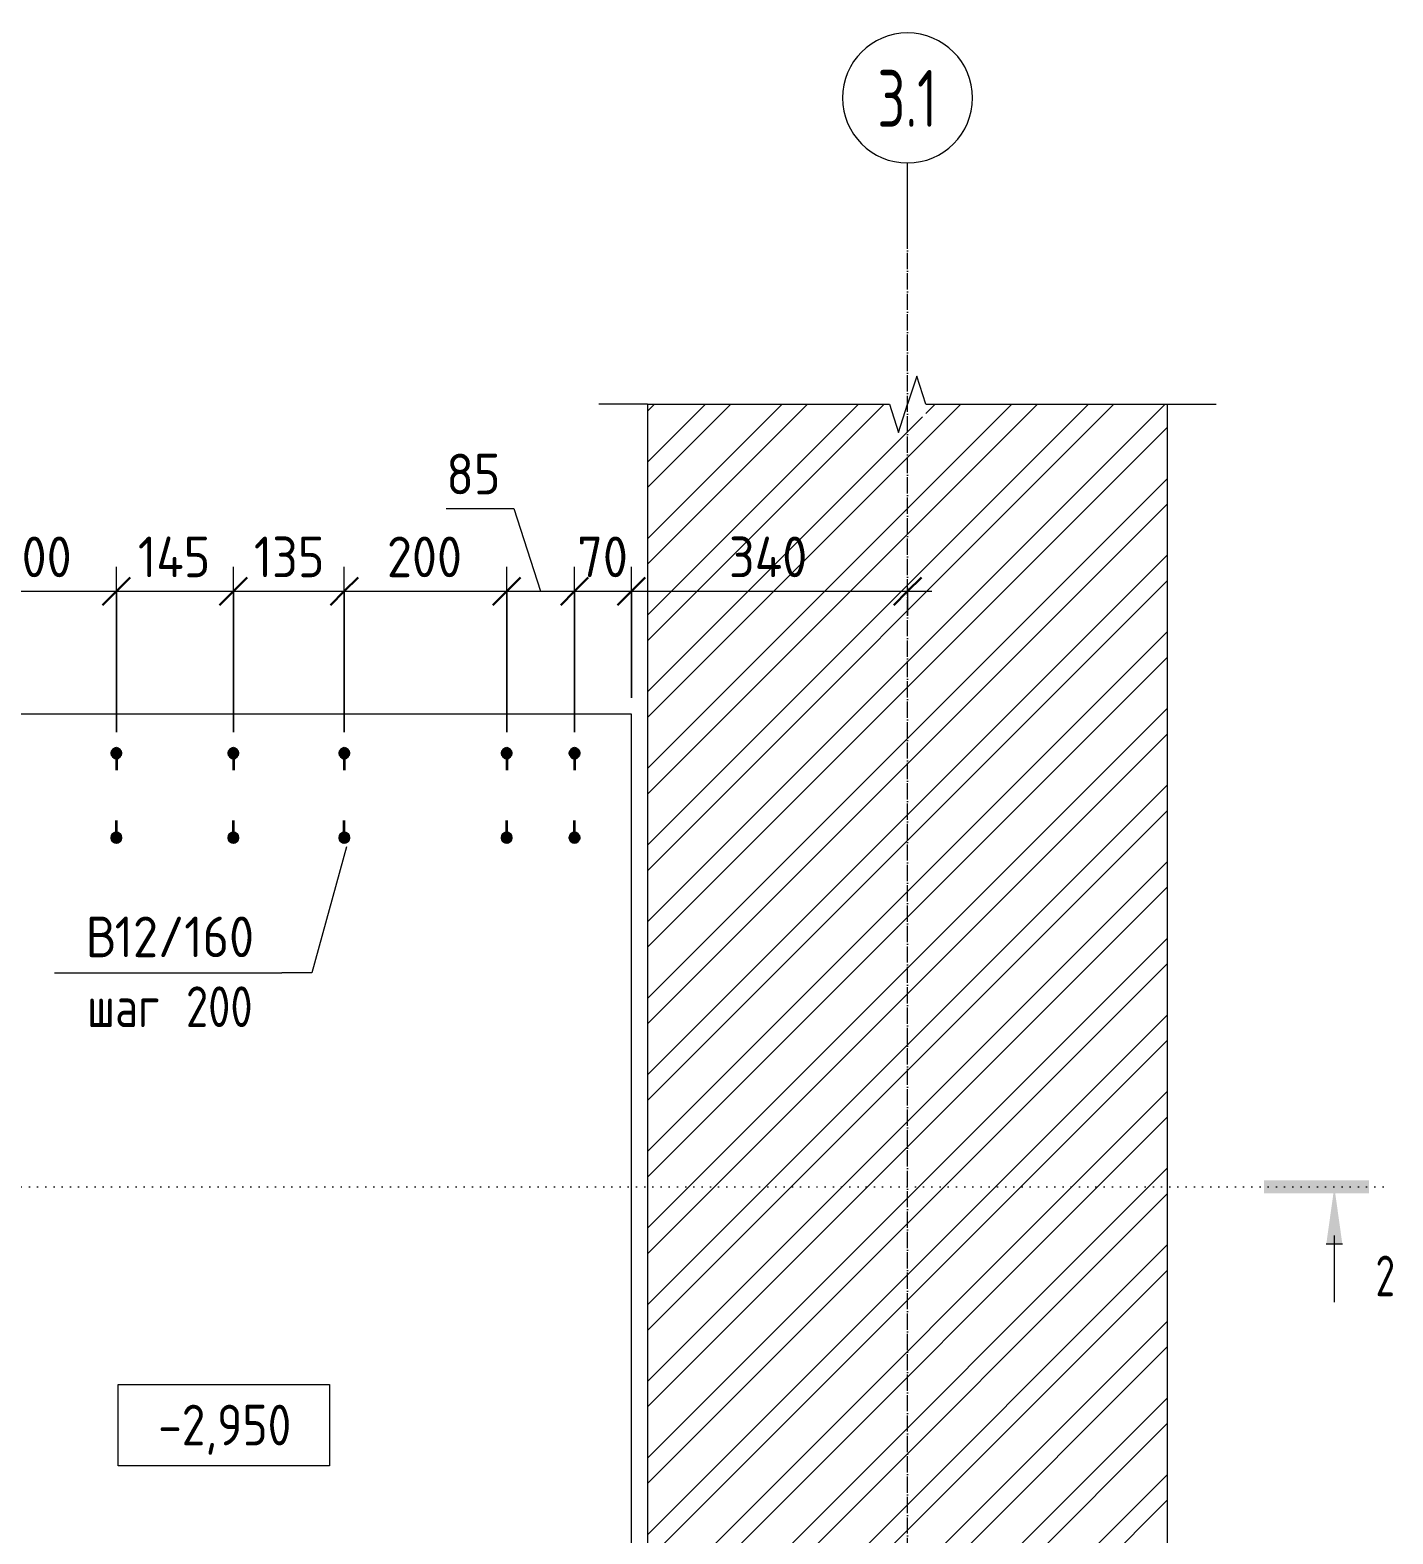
# Model space of a CAD drawing. Header units: millimetres. Extents: x -2461 to 50011, y -6221 to 38236.
# Drawn here: x 31762 to 33440, y 33501 to 35352 of the extents above; entities that cross this region are included whole.
import ezdxf

# ---------------------------------------------------------------- set-up
doc = ezdxf.new("R2010")
doc.units = ezdxf.units.MM
doc.linetypes.add('02 Штрихпунктирная _20 мм_', pattern=[25, 20, -2.5, 0, -2.5])
doc.linetypes.add('04 Пунктир 10мм', pattern=[10, 0, -10])
for name, color, linetype, lineweight in [('AA_Dim', 7, 'Continuous', 9), ('AA_Dim-20', 7, 'Continuous', 9), ('AA_Oformlenie', 7, 'Continuous', 9), ('AA_Razrez', 7, 'Continuous', 9), ('AA_Vinoska', 7, 'Continuous', 9), ('AA_Visotnaya otmetka', 7, 'Continuous', 9), ('AF_Stena', 7, 'Continuous', 18), ('AF_Stena_Опалубка', 253, 'Continuous', 18), ('KR_Armatura', 7, 'Continuous', 20), ('KR_Armatura_Tonkie', 7, 'Continuous', 20), ('KR_Fundament', 7, 'Continuous', 18), ('Оси', 7, 'Continuous', 9)]:
    doc.layers.add(name, color=color, linetype=linetype, lineweight=lineweight)
doc.styles.add('ISOCPEUR_5', font='isocpeur.ttf', dxfattribs={"width": 0.7, "height": 70})
doc.styles.add('ISOCPEUR_6', font='isocpeur.ttf', dxfattribs={"width": 0.7, "height": 50})
doc.styles.add('ISOCPEUR_7', font='isocpeur.ttf', dxfattribs={"width": 0.85, "height": 50})
doc.styles.add('ISOCPEUR_8', font='isocpeur.ttf', dxfattribs={"width": 0.9, "height": 50})
doc.styles.add('ISOCPEUR_9', font='isocpeur.ttf', dxfattribs={"width": 0.8, "height": 50})
doc.dimstyles.new('05_Округл_5мм__прозр_', dxfattribs={"dimscale": 304.8, "dimtxt": 49.799059, "dimasz": 0.111549, "dimexe": 0.098425, "dimexo": 0.065617, "dimgap": 0.006562, "dimtad": 1, "dimdec": 0, "dimrnd": 5, "dimdsep": 46, "dimtxsty": 'ISOCPEUR_8', "dimblk1": 'OBLIQUE', "dimblk2": 'OBLIQUE', "dimsah": 1, "dimcen": 0.09, "dimdle": 0.098425, "dimazin": 0, "dimtfac": 1, "dimtdec": 4, "dimtix": 1, "dimtmove": 0, "dimatfit": 3, "dimfxl": 1, "dimtvp": 1, "dimtolj": 1, "dimtzin": 0, "dimlwd": 18, "dimlwe": 18, "dimarcsym": 2})
doc.dimstyles.new('05_Округл_5мм__прозр__1', dxfattribs={"dimscale": 304.8, "dimtxt": 49.799059, "dimasz": 0.111549, "dimexe": 0.098425, "dimexo": 0.065617, "dimgap": 0.006562, "dimtad": 1, "dimdec": 0, "dimrnd": 5, "dimdsep": 46, "dimtxsty": 'ISOCPEUR_8', "dimblk1": 'OBLIQUE', "dimblk2": 'OBLIQUE', "dimsah": 1, "dimcen": 0.09, "dimdle": 0.098425, "dimazin": 0, "dimtfac": 1, "dimtdec": 4, "dimtix": 1, "dimtmove": 1, "dimatfit": 3, "dimfxl": 1, "dimtvp": 1, "dimtolj": 1, "dimtzin": 0, "dimlwd": 18, "dimlwe": 18, "dimarcsym": 2})

# ---------------------------------------------------------------- blocks, each defined once
blk = doc.blocks.new('265_Выпуск П одной длины _НесАрм_РабПлоск_ - В1 _d12_ t250-4071037-Схема расположения арматурных выпусков вундаментной плиты в_о 3_1-Б_1')
at = {"layer": 'KR_Armatura_Tonkie', "lineweight": 35}
for points in [[(-12, 0), (-11.8, -1.6), (-11.2, -3), (-10.2, -4.2), (-9, -5.2), (-7.6, -5.8), (-6, -6), (-4.4, -5.8), (-3, -5.2), (-1.8, -4.2), (-0.8, -3), (-0.2, -1.6), (0, 0), (-0.2, 1.6), (-0.8, 3), (-1.8, 4.2), (-3, 5.2), (-4.4, 5.8), (-6, 6), (-7.6, 5.8), (-9, 5.2), (-10.2, 4.2), (-11.2, 3), (-11.8, 1.6)], [(92, 0), (92.2, -1.6), (92.8, -3), (93.8, -4.2), (95, -5.2), (96.4, -5.8), (98, -6), (99.6, -5.8), (101, -5.2), (102.2, -4.2), (103.2, -3), (103.8, -1.6), (104, 0), (103.8, 1.6), (103.2, 3), (102.2, 4.2), (100.6, 5.4), (99.6, 5.8), (98, 6), (96.4, 5.8), (95, 5.2), (93.8, 4.2), (92.8, 3), (92.2, 1.6)]]:
    blk.add_hatch(color=256, dxfattribs=at).paths.add_polyline_path(points)
at = {"layer": 'KR_Armatura'}
for centre in [(-6, 0), (98, 0)]:
    blk.add_circle(centre, 6, dxfattribs=at)
at = {"layer": 'KR_Armatura_Tonkie', "lineweight": 35}
for p, q in [((0, 0), (15, 0)), ((92, 0), (77, 0))]:
    blk.add_line(p, q, dxfattribs=at)
for centre, start, end in [((-6, 0), 360, 180), ((-6, 0), 180, 360), ((98, 0), 360, 180), ((98, 0), 180, 360)]:
    blk.add_arc(centre, 6, start, end, dxfattribs=at)
blk = doc.blocks.new('011_ЛинияОбрыва _ЭлУзла_Линия_ - Тип 1-4027516-Схема расположения арматурных выпусков вундаментной плиты в_о 3_1-Б_1')
at = {"layer": 'AA_Oformlenie'}
for p, q in [((0, 0), (298, 0)), ((342.5, 0), (640, 0))]:
    blk.add_line(p, q, dxfattribs=at)
blk = doc.blocks.new('Ось сетки - d_4мм-2765513-Схема расположения арматурных выпусков вундаментной плиты в_о 3_1-Б_1')
at = {"layer": 'Оси'}
for start, end in [(360, 180), (360, 180), (180, 360), (180, 360)]:
    blk.add_arc((0, 0), 4, start, end, dxfattribs=at)
blk = doc.blocks.new('Разрез - Номер узла_ сзади-394133-Схема расположения арматурных выпусков вундаментной плиты в_о 3_1-Б_1')
at = {"layer": 'AA_Razrez'}
for points in [[(7.329, 0.404), (7.329, -0.394), (0.873, -0.394), (0.873, 0.404)], [(3.497, -3.533), (2.503, -3.533), (3, 0)]]:
    blk.add_hatch(color=256, dxfattribs=at).paths.add_polyline_path(points)
for p, q in [((2.503, -3.533), (3.497, -3.533)), ((3, -3), (3, -7.096))]:
    blk.add_line(p, q, dxfattribs=at)
blk = doc.blocks.new('Высотные отметки - Рамка вверх-400294-Схема расположения арматурных выпусков вундаментной плиты в_о 3_1-Б_1')
at = {"layer": 'AA_Vinoska'}
for p, q in [((-13, 0), (-13, 5)), ((-13, 5), (0, 5)), ((0, 5), (0, 0)), ((0, 0), (-13, 0))]:
    blk.add_line(p, q, dxfattribs=at)
blk = doc.blocks.new('DIMBLOCK40-Схема расположения арматурных выпусков вундаментной плиты в_о 3_1-Б_1')
at = {"layer": 'AA_Dim-20', "lineweight": 18}
for p, q in [((31668.2, 34488), (31668.2, 34691.3)), ((31868.2, 34488), (31868.2, 34691.3)), ((31668.2, 34661.3), (31868.2, 34661.3)), ((31668.2, 34661.3), (31668.2, 34488)), ((31868.2, 34661.3), (31868.2, 34488))]:
    blk.add_line(p, q, dxfattribs=at)
at = {"layer": 'AA_Dim-20', "lineweight": 30}
for p, q in [((31668.2, 34661.3), (31685.2, 34678.3)), ((31868.2, 34661.3), (31885.2, 34678.3)), ((31668.2, 34661.3), (31651.2, 34644.3)), ((31868.2, 34661.3), (31851.2, 34644.3))]:
    blk.add_line(p, q, dxfattribs=at)
at = {"layer": 'AA_Dim-20', "color": 0, "lineweight": 18, "insert": (31720.8, 34728.6), "char_height": 50, "width": 113.772, "attachment_point": 1, "line_spacing_factor": 1.149209, "style": 'ISOCPEUR_8'}
blk.add_mtext('200', dxfattribs=at)
blk = doc.blocks.new('_Oblique')
at = {"color": 0, "linetype": 'ByBlock', "lineweight": -2}
blk.add_line((-0.5, -0.5), (0.5, 0.5), dxfattribs=at)
blk = doc.blocks.new('DIMBLOCK41-Схема расположения арматурных выпусков вундаментной плиты в_о 3_1-Б_1')
at = {"layer": 'AA_Dim-20', "lineweight": 18}
for p, q in [((31868.2, 34488), (31868.2, 34691.3)), ((32012.2, 34488), (32012.2, 34691.3)), ((31868.2, 34661.3), (32012.2, 34661.3)), ((31868.2, 34661.3), (31868.2, 34488)), ((32012.2, 34661.3), (32012.2, 34488))]:
    blk.add_line(p, q, dxfattribs=at)
at = {"layer": 'AA_Dim-20', "lineweight": 30}
for p, q in [((31868.2, 34661.3), (31885.2, 34678.3)), ((32012.2, 34661.3), (32029.2, 34678.3)), ((31868.2, 34661.3), (31851.2, 34644.3)), ((32012.2, 34661.3), (31995.2, 34644.3))]:
    blk.add_line(p, q, dxfattribs=at)
at = {"layer": 'AA_Dim-20', "color": 0, "lineweight": 18, "insert": (31894.7, 34728.6), "char_height": 50, "width": 109.175, "attachment_point": 1, "line_spacing_factor": 1.149209, "style": 'ISOCPEUR_8'}
blk.add_mtext('145', dxfattribs=at)
blk = doc.blocks.new('DIMBLOCK42-Схема расположения арматурных выпусков вундаментной плиты в_о 3_1-Б_1')
at = {"layer": 'AA_Dim-20', "lineweight": 18}
for p, q in [((32012.2, 34488), (32012.2, 34691.3)), ((32148.7, 34488), (32148.7, 34691.3)), ((32012.2, 34661.3), (32148.7, 34661.3)), ((32012.2, 34661.3), (32012.2, 34488)), ((32148.7, 34661.3), (32148.7, 34488))]:
    blk.add_line(p, q, dxfattribs=at)
at = {"layer": 'AA_Dim-20', "lineweight": 30}
for p, q in [((32012.2, 34661.3), (32029.2, 34678.3)), ((32148.7, 34661.3), (32165.7, 34678.3)), ((32012.2, 34661.3), (31995.2, 34644.3)), ((32148.7, 34661.3), (32131.7, 34644.3))]:
    blk.add_line(p, q, dxfattribs=at)
at = {"layer": 'AA_Dim-20', "color": 0, "lineweight": 18, "insert": (32037.4, 34728.6), "char_height": 50, "width": 103.429, "attachment_point": 1, "line_spacing_factor": 1.149209, "style": 'ISOCPEUR_8'}
blk.add_mtext('135', dxfattribs=at)
blk = doc.blocks.new('DIMBLOCK43-Схема расположения арматурных выпусков вундаментной плиты в_о 3_1-Б_1')
at = {"layer": 'AA_Dim-20', "lineweight": 18}
for p, q in [((32148.7, 34488), (32148.7, 34691.3)), ((32348.7, 34488), (32348.7, 34691.3)), ((32148.7, 34661.3), (32348.7, 34661.3)), ((32148.7, 34661.3), (32148.7, 34488)), ((32348.7, 34661.3), (32348.7, 34488))]:
    blk.add_line(p, q, dxfattribs=at)
at = {"layer": 'AA_Dim-20', "lineweight": 30}
for p, q in [((32148.7, 34661.3), (32165.7, 34678.3)), ((32348.7, 34661.3), (32365.7, 34678.3)), ((32148.7, 34661.3), (32131.7, 34644.3)), ((32348.7, 34661.3), (32331.7, 34644.3))]:
    blk.add_line(p, q, dxfattribs=at)
at = {"layer": 'AA_Dim-20', "color": 0, "lineweight": 18, "insert": (32201.3, 34728.6), "char_height": 50, "width": 113.772, "attachment_point": 1, "line_spacing_factor": 1.149209, "style": 'ISOCPEUR_8'}
blk.add_mtext('200', dxfattribs=at)
blk = doc.blocks.new('DIMBLOCK44-Схема расположения арматурных выпусков вундаментной плиты в_о 3_1-Б_1')
at = {"layer": 'AA_Dim-20', "lineweight": 18}
for p, q in [((32274.3, 34763.3), (32357.5, 34763.3)), ((32357.5, 34763.3), (32390.4, 34661.3)), ((32348.7, 34488), (32348.7, 34691.3)), ((32432.2, 34488), (32432.2, 34691.3)), ((32348.7, 34661.3), (32432.2, 34661.3)), ((32348.7, 34661.3), (32348.7, 34488)), ((32432.2, 34661.3), (32432.2, 34488))]:
    blk.add_line(p, q, dxfattribs=at)
at = {"layer": 'AA_Dim-20', "lineweight": 30}
for p, q in [((32348.7, 34661.3), (32365.7, 34678.3)), ((32432.2, 34661.3), (32449.2, 34678.3)), ((32348.7, 34661.3), (32331.7, 34644.3)), ((32432.2, 34661.3), (32415.2, 34644.3))]:
    blk.add_line(p, q, dxfattribs=at)
at = {"layer": 'AA_Dim-20', "color": 0, "lineweight": 18, "insert": (32274.3, 34830.6), "char_height": 50, "width": 75.848, "attachment_point": 1, "line_spacing_factor": 1.149209, "style": 'ISOCPEUR_8'}
blk.add_mtext('85', dxfattribs=at)
blk = doc.blocks.new('DIMBLOCK45-Схема расположения арматурных выпусков вундаментной плиты в_о 3_1-Б_1')
at = {"layer": 'AA_Dim-20', "lineweight": 18}
for p, q in [((32432.2, 34488), (32432.2, 34691.3)), ((32502.2, 34530), (32502.2, 34691.3)), ((32432.2, 34661.3), (32502.2, 34661.3)), ((32432.2, 34661.3), (32432.2, 34488)), ((32502.2, 34661.3), (32502.2, 34530))]:
    blk.add_line(p, q, dxfattribs=at)
at = {"layer": 'AA_Dim-20', "lineweight": 30}
for p, q in [((32432.2, 34661.3), (32449.2, 34678.3)), ((32502.2, 34661.3), (32519.2, 34678.3)), ((32432.2, 34661.3), (32415.2, 34644.3)), ((32502.2, 34661.3), (32485.2, 34644.3))]:
    blk.add_line(p, q, dxfattribs=at)
at = {"layer": 'AA_Dim-20', "color": 0, "lineweight": 18, "insert": (32435.6, 34728.6), "char_height": 50, "width": 75.848, "attachment_point": 1, "line_spacing_factor": 1.149209, "style": 'ISOCPEUR_8'}
blk.add_mtext('70', dxfattribs=at)
blk = doc.blocks.new('DIMBLOCK46-Схема расположения арматурных выпусков вундаментной плиты в_о 3_1-Б_1')
at = {"layer": 'AA_Dim-20', "lineweight": 18}
for p, q in [((32502.2, 34530), (32502.2, 34691.3)), ((32502.2, 34661.3), (32872.2, 34661.3)), ((32502.2, 34661.3), (32502.2, 34530)), ((32842.2, 34665.4), (32842.2, 34631.3)), ((32842.2, 34661.3), (32842.2, 34665.4))]:
    blk.add_line(p, q, dxfattribs=at)
at = {"layer": 'AA_Dim-20', "lineweight": 30}
for p, q in [((32502.2, 34661.3), (32519.2, 34678.3)), ((32842.2, 34661.3), (32859.2, 34678.3)), ((32502.2, 34661.3), (32485.2, 34644.3)), ((32842.2, 34661.3), (32825.2, 34644.3))]:
    blk.add_line(p, q, dxfattribs=at)
at = {"layer": 'AA_Dim-20', "color": 0, "lineweight": 18, "insert": (32622.4, 34728.6), "char_height": 50, "width": 119.518, "attachment_point": 1, "line_spacing_factor": 1.149209, "style": 'ISOCPEUR_8'}
blk.add_mtext('340', dxfattribs=at)
blk = doc.blocks.new('042_М_Арматуры - Диам длина поз _ Комментарий-3662934-Схема расположения арматурных выпусков вундаментной плиты в_о 3_1-Б_1')
at = {"layer": 'AA_Vinoska'}
blk.add_line((-7, 0), (7, 0), dxfattribs=at)

msp = doc.modelspace()

# ---------------------------------------------------------------- hatches: boundary and pattern name
at = {"layer": 'AF_Stena', "lineweight": 9}
h = msp.add_hatch(dxfattribs=at)
h.set_pattern_fill('FP_13', color=256, style=0, pattern_type=2)
h.set_pattern_definition([(45, (29101.373, 0), (-47.14634, 47.14634), []), (45, (29132.804, 0), (-47.14634, 47.14634), [])])
h.paths.add_polyline_path([(32522.1965, 31736.9862), (32820.1965, 31736.9862), (32831.1965, 31771.6272), (32842.1965, 31736.9862), (32842.1965, 31752.6872), (32864.72, 31752.6872), (32864.72, 31736.9862), (33162.1965, 31736.9862), (33162.1965, 34891.5133), (32864.72, 34891.5133), (32864.72, 34875.8122), (32842.1965, 34875.8122), (32842.1965, 34891.5133), (32831.1965, 34856.8723), (32820.1965, 34891.5133), (32522.1965, 34891.5133), (32522.1965, 31907.0496)])

# ---------------------------------------------------------------- linework, layer by layer
at = {"layer": 'AA_Razrez', "linetype": '04 Пунктир 10мм'}
msp.add_line((33427.6352, 33928.2023), (30446.2399, 33928.2023), dxfattribs=at)
at = {"layer": 'AA_Vinoska'}
for p, q in [((32853.4583, 34926.1734), (32842.1965, 34891.5133)), ((32864.72, 34891.5133), (32853.4583, 34926.1734)), ((32522.1965, 34891.5133), (32462.1965, 34891.5133)), ((32820.1965, 34891.5133), (32831.1965, 34856.8723)), ((32831.1965, 34856.8723), (32842.1965, 34891.5133)), ((33162.1965, 34891.5133), (33222.1965, 34891.5133)), ((32151.3634, 34346.9239), (32108.9083, 34191.8702)), ((32108.9083, 34191.8702), (32071.9907, 34191.8702))]:
    msp.add_line(p, q, dxfattribs=at)
at = {"layer": 'AA_Visotnaya otmetka'}
msp.add_line((32130.3609, 33584.8177), (32130.3609, 33584.8177), dxfattribs=at)
msp.add_line((32130.3609, 33584.8177), (32130.3609, 33584.8177), dxfattribs=at)
at = {"layer": 'AF_Stena_Опалубка', "lineweight": 20}
for p, q in [((32522.1965, 34891.5133), (32522.1965, 31736.9862)), ((33162.1965, 31736.9862), (33162.1965, 34891.5133))]:
    msp.add_line(p, q, dxfattribs=at)
at = {"layer": 'KR_Fundament', "lineweight": 20}
for p, q in [((32502.1965, 34510), (30942.1965, 34510)), ((32502.1965, 32280), (32502.1965, 34510))]:
    msp.add_line(p, q, dxfattribs=at)
at = {"layer": 'Оси'}
msp.add_line((32842.1965, 35088.3938), (32842.1965, 35188.3938), dxfattribs=at)
at = {"layer": 'Оси', "linetype": '02 Штрихпунктирная _20 мм_'}
msp.add_line((32842.1965, 31568.7855), (32842.1965, 35088.3938), dxfattribs=at)

# ---------------------------------------------------------------- block references
at = {"layer": 'AA_Oformlenie'}
msp.add_blockref('011_ЛинияОбрыва _ЭлУзла_Линия_ - Тип 1-4027516-Схема расположения арматурных выпусков вундаментной плиты в_о 3_1-Б_1', (32522.1965, 34891.5133), dxfattribs=at)
at = {"layer": 'AA_Razrez', "extrusion": (0, 0, -1), "xscale": 19.99999999999999, "yscale": 19.99999999999999, "zscale": 19.99999999999999}
msp.add_blockref('Разрез - Номер узла_ сзади-394133-Схема расположения арматурных выпусков вундаментной плиты в_о 3_1-Б_1', (-33427.6352, 33928.2023), dxfattribs=at)
at = {"layer": 'AA_Vinoska', "xscale": 19.99999999999999, "yscale": 19.99999999999999, "zscale": 19.99999999999999}
for name, p in [('042_М_Арматуры - Диам длина поз _ Комментарий-3662934-Схема расположения арматурных выпусков вундаментной плиты в_о 3_1-Б_1', (31931.9907, 34191.8702)), ('Высотные отметки - Рамка вверх-400294-Схема расположения арматурных выпусков вундаментной плиты в_о 3_1-Б_1', (32130.3609, 33584.8177))]:
    msp.add_blockref(name, p, dxfattribs=at)
at = {"layer": 'KR_Armatura_Tonkie', "lineweight": 35, "rotation": 89.99999999999955}
for p in [(31868.1965, 34364), (32012.1965, 34364), (32148.6965, 34364), (32348.6965, 34364), (32432.1965, 34364)]:
    msp.add_blockref('265_Выпуск П одной длины _НесАрм_РабПлоск_ - В1 _d12_ t250-4071037-Схема расположения арматурных выпусков вундаментной плиты в_о 3_1-Б_1', p, dxfattribs=at)
at = {"layer": 'Оси', "xscale": 19.99999999999999, "yscale": 19.99999999999999, "zscale": 19.99999999999999}
msp.add_blockref('Ось сетки - d_4мм-2765513-Схема расположения арматурных выпусков вундаментной плиты в_о 3_1-Б_1', (32842.1965, 35268.3938), dxfattribs=at)

# ---------------------------------------------------------------- texts
at = {"layer": 'AA_Razrez', "insert": (33418.3837, 33843.6406), "char_height": 50, "width": 30.303787, "attachment_point": 1, "style": 'ISOCPEUR_6'}
msp.add_mtext('\\fISOCPEUR|b0|i0|c204|p34|;\\W.7;2', dxfattribs=at)
at = {"layer": 'AA_Vinoska', "char_height": 50, "attachment_point": 1}
for s, insert, width, style in [('\\fISOCPEUR|b0|i0|c204|p34|;\\W.9;В', (31830.3935, 34260.9523), 43.291125, 'ISOCPEUR_8'), ('12/160', (31866.1123, 34260.9523), 210.683475, 'ISOCPEUR_8'), (' 200', (31928.3318, 34174.9712), 133.4008, 'ISOCPEUR_9'), ('шаг', (31832.0235, 34174.9712), 116.7257, 'ISOCPEUR_9')]:
    msp.add_mtext(s, dxfattribs=dict(at, insert=insert, width=width, style=style))
at = {"layer": 'AA_Visotnaya otmetka', "insert": (31919.6917, 33660.1405), "char_height": 50, "width": 193.606012, "attachment_point": 1, "line_spacing_factor": 1.149209, "style": 'ISOCPEUR_7'}
msp.add_mtext('-2,950', dxfattribs=at)
at = {"layer": 'Оси', "insert": (32805.1404, 35302.863), "char_height": 70, "width": 89.789, "attachment_point": 1, "style": 'ISOCPEUR_5'}
msp.add_mtext('3.1', dxfattribs=at)

# ---------------------------------------------------------------- dimensions: what is measured, and where the dimension line sits
at = {"layer": 'AA_Dim', "lineweight": 18}
dim = msp.add_linear_dim(base=(32432.1965335063, 34661.3216246006), p1=(32348.6965335063, 34468), p2=(32432.1965335063, 34468), dimstyle='05_Округл_5мм__прозр__1', override={"dimpost": '<>', "dimfxl": 83.5}, dxfattribs=at)
dim.commit()
dim.dimension.update_dxf_attribs({"geometry": 'DIMBLOCK44-Схема расположения арматурных выпусков вундаментной плиты в_о 3_1-Б_1', "text_midpoint": (32312.1964537526, 34797.3110785874), "dimtype": 160})
for base, p1, p2, override, picture, middle in [((31868.1965, 34661.3216), (31668.1965, 34468), (31868.1965, 34468), {"dimpost": '<>', "dimfxl": 200}, 'DIMBLOCK40-Схема расположения арматурных выпусков вундаментной плиты в_о 3_1-Б_1', (31768.1965, 34688.3216)), ((32012.1965, 34661.3216), (31868.1965, 34468), (32012.1965, 34468), {"dimpost": '<>', "dimfxl": 144}, 'DIMBLOCK41-Схема расположения арматурных выпусков вундаментной плиты в_о 3_1-Б_1', (31940.1965, 34688.3216)), ((32148.6965335063, 34661.3216246006), (32012.1965335063, 34468), (32148.6965335063, 34468), {"dimpost": '<>', "dimfxl": 136.5}, 'DIMBLOCK42-Схема расположения арматурных выпусков вундаментной плиты в_о 3_1-Б_1', (32080.4465335063, 34688.3216246006)), ((32348.6965, 34661.3216), (32148.6965, 34468), (32348.6965, 34468), {"dimpost": '<>', "dimfxl": 200}, 'DIMBLOCK43-Схема расположения арматурных выпусков вундаментной плиты в_о 3_1-Б_1', (32248.6965, 34688.3216)), ((32502.1965, 34661.3216), (32432.1965, 34468), (32502.1965, 34510), {"dimpost": '<>', "dimfxl": 81.633327}, 'DIMBLOCK45-Схема расположения арматурных выпусков вундаментной плиты в_о 3_1-Б_1', (32467.1965, 34688.3216)), ((32842.1965, 34661.3216), (32502.1965, 34510), (32842.1965, 34685.3633), {"dimpost": '<>', "dimfxl": 382.560154}, 'DIMBLOCK46-Схема расположения арматурных выпусков вундаментной плиты в_о 3_1-Б_1', (32672.1965, 34688.3216))]:
    dim = msp.add_linear_dim(base=base, p1=p1, p2=p2, dimstyle='05_Округл_5мм__прозр_', override=override, dxfattribs=at)
    dim.commit()
    dim.dimension.update_dxf_attribs({"geometry": picture, "text_midpoint": middle})

doc.saveas('drawing.dxf')
